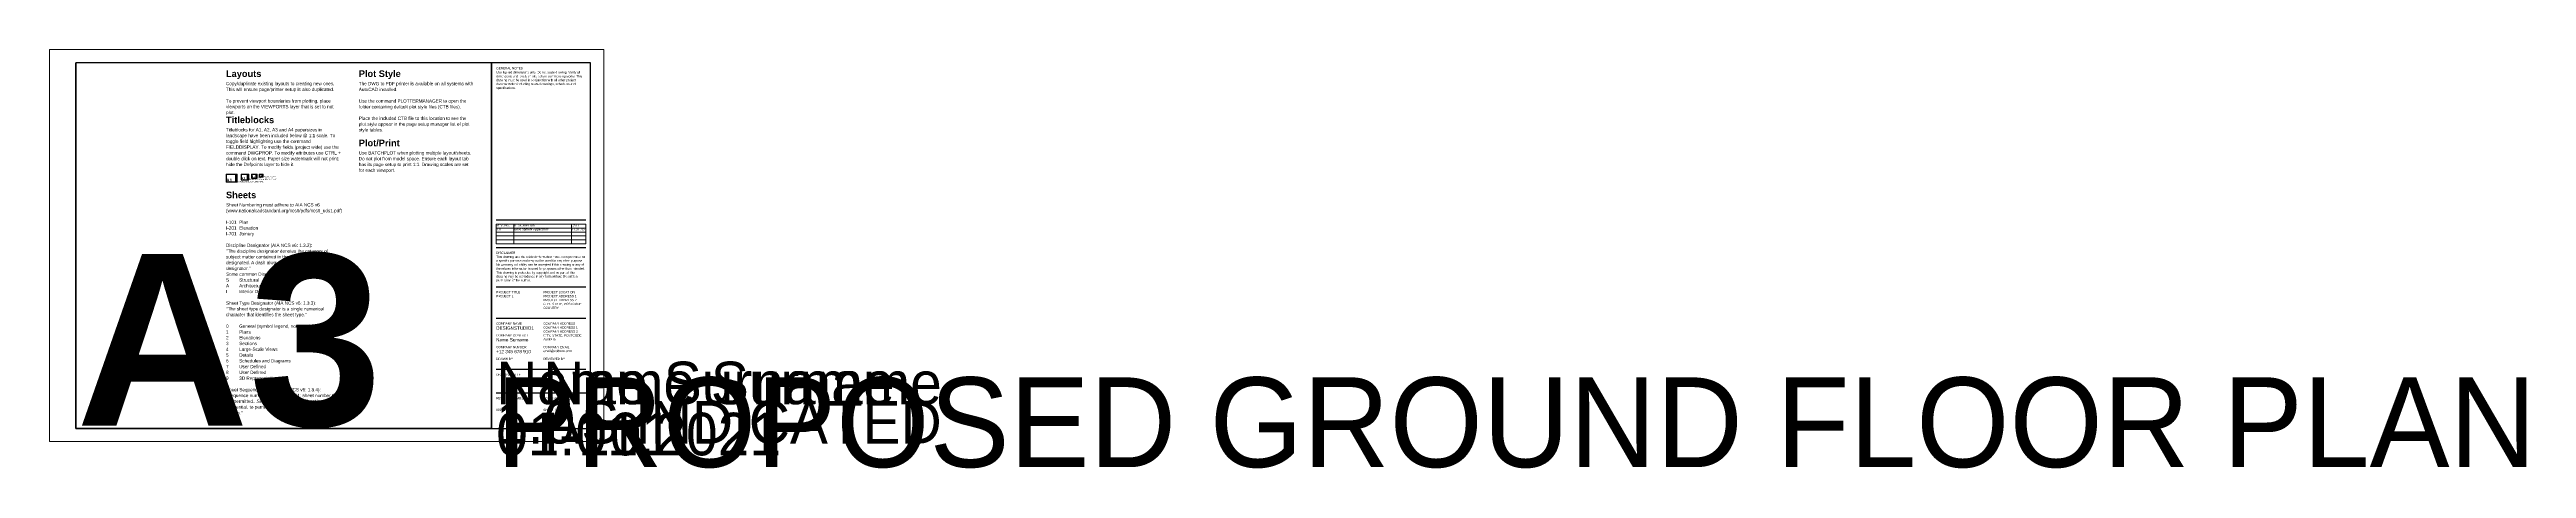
# Paper-space layout 'A3 _3' of a CAD drawing. Header units: millimetres. Extents: x 0 to 1877, y -20 to 297.
# The model-space entities are those that its viewports show. They can reach past a viewport. Long polylines and large blocks are cut down to what shows.
import ezdxf
from ezdxf.enums import TextEntityAlignment as Align

# ---------------------------------------------------------------- set-up
doc = ezdxf.new("R2018")
doc.units = ezdxf.units.MM
doc.header["$LTSCALE"] = 1000
doc.layers.add('I-Z_20_10_90-TEXT', color=7, linetype='Continuous', lineweight=13)
doc.layers.add('I-Z_30_90_00-SCHEDULES', color=7, linetype='Continuous', lineweight=13)
doc.styles.add('1.7mm BOLD', font='HelveticaNowDisplay-Bold.ttf', dxfattribs={"height": 1.7})
doc.styles.add('1.7mm REGULAR', font='HelveticaNowDisplay-Regular.ttf', dxfattribs={"height": 1.7})
doc.styles.add('1.7mm THIN', font='HelveticaNowDisplay-Thin.ttf', dxfattribs={"height": 1.7})
doc.styles.add('2.5mm BOLD', font='HelveticaNowDisplay-Bold.ttf', dxfattribs={"height": 2.5})
doc.styles.add('2.5mm REGULAR', font='HelveticaNowDisplay-Regular.ttf', dxfattribs={"height": 2.5})
doc.styles.add('5.0mm BOLD', font='HelveticaNowDisplay-Bold.ttf', dxfattribs={"height": 5})
doc.styles.get("Standard").update_dxf_attribs({"font": 'arial.ttf'})

# ---------------------------------------------------------------- blocks, each defined once
blk = doc.blocks.new('*T157')
at = {"layer": 'Defpoints', "color": 8, "linetype": 'ByBlock', "lineweight": 0, "transparency": 16777216}
for p, q in [((0, 0), (68, 0)), ((0, 0), (0, -14.9)), ((13.5, 0), (13.5, -14.9)), ((57, 0), (57, -14.9)), ((68, 0), (68, -14.9)), ((0, -3), (68, -3)), ((0, -5.9), (68, -5.9)), ((0, -8.9), (68, -8.9)), ((0, -11.9), (68, -11.9)), ((0, -14.9), (68, -14.9))]:
    blk.add_line(p, q, dxfattribs=at)
at = {"layer": 'I-Z_30_90_00-SCHEDULES', "color": 0, "linetype": 'ByBlock', "lineweight": -2, "transparency": 16777216, "char_height": 1.7, "attachment_point": 1}
for s, insert, width, style in [('REV. NO.', (0, 0), 13.5, '1.7mm THIN'), ('DESCRIPTION', (13.5, 0), 43.5, '1.7mm THIN'), ('DATE', (57, 0), 11, '1.7mm THIN'), ('1.0', (0, -3), 13.5, '1.7mm REGULAR'), ('Development Application', (13.5, -3), 43.5, '1.7mm REGULAR'), ('01.01.2021', (57, -3), 11, '1.7mm REGULAR')]:
    blk.add_mtext(s, dxfattribs=dict(at, insert=insert, width=width, style=style))
blk = doc.blocks.new('TITLEBLOCK_A3')
at = {"color": 0, "linetype": 'ByBlock', "lineweight": -2, "transparency": 16777216}
for p, q in [((335, 10), (335, 287)), ((406.5, 167.7), (338.5, 167.7)), ((406.5, 146.8), (338.5, 146.8)), ((406.5, 117.1), (338.5, 117.1)), ((406.5, 93.3), (338.5, 93.3)), ((406.5, 54.6), (338.5, 54.6)), ((406.5, 36.8), (338.5, 36.8))]:
    blk.add_line(p, q, dxfattribs=at)
at = {"color": 0, "linetype": 'ByBlock', "lineweight": 0, "transparency": 16777216}
blk.add_lwpolyline([(0, 297), (420, 297), (420, 0), (0, 0)], close=True, dxfattribs=at)
at = {"color": 0, "linetype": 'ByBlock', "lineweight": -2, "transparency": 16777216}
blk.add_lwpolyline([(20, 10), (410, 10), (410, 287), (20, 287)], close=True, dxfattribs=at)
blk.add_blockref('*T157', (338.5, 164.7))
at = {"layer": 'Defpoints', "transparency": 33554457, "insert": (20, 10), "char_height": 130, "width": 314.996, "attachment_point": 7, "line_spacing_factor": 1.05, "style": '1.7mm BOLD'}
blk.add_mtext('A3', dxfattribs=at)
at = {"layer": 'I-Z_20_10_90-TEXT', "attachment_point": 1, "line_spacing_factor": 1.05}
for s, insert, char_height, width, style in [('GENERAL NOTES', (338.5, 283.7), 1.7, 68, '1.7mm THIN'), ('Use figured dimensions only. Do not scale drawing. Verify all dimensions and levels on site before commencing works. This drawing must be used in conjunction with all other project documentation including related drawings, schedules and specifications.', (338.5, 280.7), 1.7, 68, '1.7mm REGULAR'), ('This drawing and the related information have been prepared for a specific purpose and may not be used for any other purpose. No warranty or liability can be accepted if this drawing or any of the related information is used for purposes other than intended. This drawing is protected by copyright and no part of this drawing may be reproduced in any form without the written permission of the author.', (338.5, 140.9), 1.7, 68, '1.7mm REGULAR'), ('DISCLAIMER', (338.5, 143.9), 1.7, 32.25, '1.7mm THIN'), ('PROJECT TITLE', (338.5, 114.1), 1.7, 32.25, '1.7mm THIN'), ('PROJECT LOCATION', (374.2, 114.1), 1.7, 27.5, '1.7mm THIN'), ('PROJECT 1', (338.5, 111.1), 1.7, 32.25, '1.7mm REGULAR'), ('PROJECT ADDRESS 1\\PPROJECT ADDRESS 2\\PCITY, STATE, POSTCODE\\PCOUNTRY', (374.2, 111.1), 1.7, 27.5, '1.7mm REGULAR'), ('COMPANY NAME', (338.5, 90.3), 1.7, 32.25, '1.7mm THIN'), ('COMPANY CONTACT', (338.5, 81.4), 1.7, 32.25, '1.7mm THIN'), ('DESIGNSTUDIO1', (338.5, 87.3), 2.5, 32.25, '2.5mm REGULAR'), ('Name Surname', (338.5, 78.4), 2.5, 32.25, '2.5mm REGULAR'), ('COMPANY ADDRESS 1\\PCOMPANY ADDRESS 2\\PCITY, STATE, POSTCODE\\PAustralia', (374.2, 87.3), 1.7, 32.25, '1.7mm REGULAR'), ('COMPANY ADDRESS', (374.2, 90.3), 1.7, 32.25, '1.7mm THIN'), ('COMPANY NUMBER', (338.5, 72.5), 1.7, 29, '1.7mm THIN'), ('+12 345 678 910', (338.5, 69.5), 2.5, 27.5, '2.5mm REGULAR'), ('DRAWN BY', (338.5, 63.5), 1.7, 29, '1.7mm THIN'), ('email@address.com', (374.2, 69.5), 1.7, 32.25, '1.7mm REGULAR'), ('COMPANY EMAIL', (374.2, 72.5), 1.7, 32.25, '1.7mm THIN'), ('REVIEWED BY', (374.2, 63.5), 1.7, 32.25, '1.7mm THIN'), ('DRAWING TITLE', (338.5, 51.6), 1.7, 32.25, '1.7mm THIN'), ('REVISION NUMBER', (338.5, 33.8), 1.7, 32.25, '1.7mm THIN'), ('ISSUE DATE', (338.5, 24.9), 1.7, 32.25, '1.7mm THIN'), ('SCALE @ SHEETSIZE', (374.2, 33.8), 1.7, 32.25, '1.7mm THIN'), ('SHEET NUMBER', (374.2, 24.9), 1.7, 32.25, '1.7mm THIN')]:
    blk.add_mtext(s, dxfattribs=dict(at, insert=insert, char_height=char_height, width=width, style=style))
at = {"layer": 'I-Z_20_10_90-TEXT', "lineweight": 30, "flags": 104}
for tag, height, p in [('DRAWNBY', 2.5, (338.5, 60.6)), ('REVIEWEDBY', 2.5, (374.2, 60.6)), ('DRAWINGTITLE', 3.5, (338.5, 48.7)), ('ISSUEDATE', 3.5, (338.5, 21.9)), ('SHEETNUMBER', 2.5, (338.5, 30.8)), ('SCALEATSHEETSIZE', 2.5, (374.2, 30.8)), ('SHEETNUMBER', 7.5, (374.2, 21.9))]:
    blk.add_attdef(tag, text='', height=height, dxfattribs=at).set_placement(p, align=Align.TOP_LEFT)
blk = doc.blocks.new('*T159')
at = {"layer": 'Defpoints', "color": 8, "linetype": 'ByBlock', "lineweight": 0, "transparency": 16777216}
for p, q in [((0, 0), (90, 0)), ((0, 0), (0, -21.875)), ((15, 0), (15, -21.875)), ((75, 0), (75, -21.875)), ((90, 0), (90, -21.875)), ((0, -4.375), (90, -4.375)), ((0, -8.75), (90, -8.75)), ((0, -13.125), (90, -13.125)), ((0, -17.5), (90, -17.5)), ((0, -21.875), (90, -21.875))]:
    blk.add_line(p, q, dxfattribs=at)
at = {"layer": 'I-Z_30_90_00-SCHEDULES', "color": 0, "linetype": 'ByBlock', "lineweight": -2, "transparency": 16777216, "char_height": 1.7, "attachment_point": 1}
for s, insert, width, style in [('REV. NO.', (0, 0), 15, '1.7mm THIN'), ('DESCRIPTION', (15, 0), 60, '1.7mm THIN'), ('DATE', (75, 0), 15, '1.7mm THIN'), ('1.0', (0, -4.375), 15, '1.7mm REGULAR'), ('Development Application', (15, -4.375), 60, '1.7mm REGULAR'), ('01.01.2021', (75, -4.375), 15, '1.7mm REGULAR')]:
    blk.add_mtext(s, dxfattribs=dict(at, insert=insert, width=width, style=style))
blk = doc.blocks.new('TITLEBLOCK_A1')
at = {"color": 0, "linetype": 'ByBlock', "lineweight": -2, "transparency": 16777216}
for p, q in [((721, 574), (721, 20)), ((816, 265), (726, 265)), ((816, 234), (726, 234)), ((816, 208), (726, 208)), ((816, 177), (726, 177)), ((816, 147), (726, 147)), ((816, 90), (726, 90)), ((816, 59), (726, 59))]:
    blk.add_line(p, q, dxfattribs=at)
at = {"color": 0, "linetype": 'ByBlock', "lineweight": 0, "transparency": 16777216}
blk.add_lwpolyline([(841, 594), (0, 594), (0, 0), (841, 0)], close=True, dxfattribs=at)
at = {"color": 0, "linetype": 'ByBlock', "lineweight": -2, "transparency": 16777216}
blk.add_lwpolyline([(20, 20), (821, 20), (821, 574), (20, 574)], close=True, dxfattribs=at)
blk.add_blockref('*T159', (726, 261))
at = {"layer": 'Defpoints', "transparency": 33554457, "insert": (20, 20), "char_height": 250, "width": 700.99, "attachment_point": 7, "line_spacing_factor": 1.05, "style": '2.5mm BOLD'}
blk.add_mtext('A1', dxfattribs=at)
at = {"layer": 'I-Z_20_10_90-TEXT', "color": 0, "linetype": 'ByBlock', "lineweight": -2, "transparency": 16777216, "attachment_point": 1, "line_spacing_factor": 1.05}
for s, insert, char_height, width, style in [('GENERAL NOTES', (726, 567), 1.7, 90, '1.7mm THIN'), ('Use figured dimensions only. Do not scale drawing. Verify all dimensions and levels on site before commencing works. This drawing must be used in conjunction with all other project documentation including related drawings, schedules and specifications.', (726, 562), 2.5, 90, '2.5mm REGULAR'), ('DISCLAIMER', (726, 230), 1.7, 90, '1.7mm THIN'), ('This drawing and the related information have been prepared for a specific purpose and may not be used for any other purpose. No warranty or liability can be accepted if this drawing or any of the related information is used for purposes other than intended. This drawing is protected by copyright and no part of this drawing may be reproduced in any form without the written permission of the author.', (726, 226), 1.7, 90, '1.7mm REGULAR'), ('PROJECT TITLE', (726, 204), 1.7, 40, '1.7mm THIN'), ('PROJECT 1', (726, 199), 2.5, 40, '2.5mm REGULAR'), ('CLIENT NAME', (726, 173), 1.7, 40, '1.7mm THIN'), ('CLIENT 1', (726, 169), 2.5, 40, '2.5mm REGULAR'), ('CLIENT PHONE', (726, 160), 1.7, 40, '1.7mm THIN'), ('+12 345 678 910', (726, 156), 2.5, 40, '2.5mm REGULAR'), ('COMPANY NAME', (726, 142), 1.7, 40, '1.7mm THIN'), ('DESIGNSTUDIO1', (726, 138), 2.5, 40, '2.5mm REGULAR'), ('COMPANY CONTACT', (726, 129), 1.7, 40, '1.7mm THIN'), ('Name Surname', (726, 125), 2.5, 40, '2.5mm REGULAR'), ('COMPANY PHONE', (726, 116), 1.7, 40, '1.7mm THIN'), ('+12 345 678 910', (726, 112), 2.5, 40, '2.5mm REGULAR'), ('DRAWN BY', (726, 103), 1.7, 40, '1.7mm THIN'), ('DRAWING TITLE', (726, 86), 1.7, 90, '1.7mm THIN'), ('REVISION NUMBER', (726, 55), 1.7, 40, '1.7mm THIN'), ('ISSUE DATE', (726, 42), 1.7, 40, '1.7mm THIN'), ('PROJECT LOCATION', (776, 204), 1.7, 40, '1.7mm THIN'), ('PROJECT ADDRESS 1\\PPROJECT ADDRESS 2\\PCITY, STATE, POSTCODE\\PCOUNTRY', (776, 199), 2.5, 40, '2.5mm REGULAR'), ('CLIENT ADDRESS', (776, 173), 1.7, 40, '1.7mm THIN'), ('CLIENT ADDRESS 1\\PCLIENT ADDRESS 2\\PCITY, STATE, POSTCODE\\PCOUNTRY', (776, 169), 2.5, 40, '2.5mm REGULAR'), ('COMPANY ADDRESS', (776, 142), 1.7, 40, '1.7mm THIN'), ('COMPANY ADDRESS 1\\PCOMPANY ADDRESS 2\\PCITY, STATE, POSTCODE\\PAustralia', (776, 138), 2.5, 40, '2.5mm REGULAR'), ('COMPANY EMAIL', (776, 116), 1.7, 40, '1.7mm THIN'), ('email@address.com', (776, 112), 2.5, 40, '2.5mm REGULAR'), ('REVIEWED BY', (776, 103), 1.7, 40, '1.7mm THIN'), ('SCALE @ SHEETSIZE', (776, 55), 1.7, 40, '1.7mm THIN'), ('SHEET NUMBER', (776, 42), 1.7, 40, '1.7mm THIN')]:
    blk.add_mtext(s, dxfattribs=dict(at, insert=insert, char_height=char_height, width=width, style=style))
at = {"layer": 'I-Z_20_10_90-TEXT', "color": 0, "linetype": 'ByBlock', "lineweight": -2, "transparency": 16777216, "style": '5.0mm BOLD'}
blk.add_attdef('SHEETNUMBER', text='', height=10, dxfattribs=at).set_placement((776, 37), align=Align.TOP_LEFT)
blk = doc.blocks.new('*T158')
at = {"layer": 'Defpoints', "color": 8, "linetype": 'ByBlock', "lineweight": 0, "transparency": 16777216}
for p, q in [((0, 0), (90, 0)), ((0, 0), (0, -21.875)), ((15, 0), (15, -21.875)), ((75, 0), (75, -21.875)), ((90, 0), (90, -21.875)), ((0, -4.375), (90, -4.375)), ((0, -8.75), (90, -8.75)), ((0, -13.125), (90, -13.125)), ((0, -17.5), (90, -17.5)), ((0, -21.875), (90, -21.875))]:
    blk.add_line(p, q, dxfattribs=at)
at = {"layer": 'I-Z_30_90_00-SCHEDULES', "color": 0, "linetype": 'ByBlock', "lineweight": -2, "transparency": 16777216, "char_height": 1.7, "attachment_point": 1}
for s, insert, width, style in [('REV. NO.', (0, 0), 15, '1.7mm THIN'), ('DESCRIPTION', (15, 0), 60, '1.7mm THIN'), ('DATE', (75, 0), 15, '1.7mm THIN'), ('1.0', (0, -4.375), 15, '1.7mm REGULAR'), ('Development Application', (15, -4.375), 60, '1.7mm REGULAR'), ('01.01.2021', (75, -4.375), 15, '1.7mm REGULAR')]:
    blk.add_mtext(s, dxfattribs=dict(at, insert=insert, width=width, style=style))
blk = doc.blocks.new('TITLEBLOCK_A2')
at = {"color": 0, "linetype": 'ByBlock', "lineweight": -2, "transparency": 16777216}
for p, q in [((484, 10), (484, 410)), ((579, 255), (489, 255)), ((579, 224), (489, 224)), ((579, 198), (489, 198)), ((579, 167), (489, 167)), ((579, 137), (489, 137)), ((579, 80), (489, 80)), ((579, 49), (489, 49))]:
    blk.add_line(p, q, dxfattribs=at)
at = {"color": 0, "linetype": 'ByBlock', "lineweight": 0, "transparency": 16777216}
blk.add_lwpolyline([(0, 420), (594, 420), (594, 0), (0, 0)], close=True, dxfattribs=at)
at = {"color": 0, "linetype": 'ByBlock', "lineweight": -2, "transparency": 16777216}
blk.add_lwpolyline([(20, 10), (584, 10), (584, 410), (20, 410)], close=True, dxfattribs=at)
blk.add_blockref('*T158', (489, 251))
at = {"layer": 'Defpoints', "transparency": 33554457, "insert": (20, 10), "char_height": 170, "width": 463.99, "attachment_point": 7, "line_spacing_factor": 1.05, "style": '1.7mm BOLD'}
blk.add_mtext('A2', dxfattribs=at)
at = {"layer": 'I-Z_20_10_90-TEXT', "attachment_point": 1, "line_spacing_factor": 1.05}
for s, insert, char_height, width, style in [('GENERAL NOTES', (489, 404), 1.7, 90, '1.7mm THIN'), ('Use figured dimensions only. Do not scale drawing. Verify all dimensions and levels on site before commencing works. This drawing must be used in conjunction with all other project documentation including related drawings, schedules and specifications.', (489, 399), 2.5, 90, '2.5mm REGULAR'), ('DISCLAIMER', (489, 220), 1.7, 90, '1.7mm THIN'), ('This drawing and the related information have been prepared for a specific purpose and may not be used for any other purpose. No warranty or liability can be accepted if this drawing or any of the related information is used for purposes other than intended. This drawing is protected by copyright and no part of this drawing may be reproduced in any form without the written permission of the author.', (489, 216), 1.7, 90, '1.7mm REGULAR'), ('PROJECT TITLE', (489, 194), 1.7, 40, '1.7mm THIN'), ('PROJECT 1', (489, 189), 2.5, 40, '2.5mm REGULAR'), ('CLIENT NAME', (489, 163), 1.7, 40, '1.7mm THIN'), ('CLIENT 1', (489, 159), 2.5, 40, '2.5mm REGULAR'), ('CLIENT PHONE', (489, 150), 1.7, 40, '1.7mm THIN'), ('+12 345 678 910', (489, 146), 2.5, 40, '2.5mm REGULAR'), ('COMPANY NAME', (489, 132), 1.7, 40, '1.7mm THIN'), ('DESIGNSTUDIO1', (489, 128), 2.5, 40, '2.5mm REGULAR'), ('COMPANY CONTACT', (489, 119), 1.7, 40, '1.7mm THIN'), ('Name Surname', (489, 115), 2.5, 40, '2.5mm REGULAR'), ('COMPANY PHONE', (489, 106), 1.7, 40, '1.7mm THIN'), ('+12 345 678 910', (489, 102), 2.5, 40, '2.5mm REGULAR'), ('DRAWN BY', (489, 93), 1.7, 40, '1.7mm THIN'), ('DRAWING TITLE', (489, 76), 1.7, 90, '1.7mm THIN'), ('REVISION NUMBER', (489, 45), 1.7, 40, '1.7mm THIN'), ('ISSUE DATE', (489, 32), 1.7, 40, '1.7mm THIN'), ('PROJECT LOCATION', (539, 194), 1.7, 40, '1.7mm THIN'), ('PROJECT ADDRESS 1\\PPROJECT ADDRESS 2\\PCITY, STATE, POSTCODE\\PCOUNTRY', (539, 189), 2.5, 40, '2.5mm REGULAR'), ('CLIENT ADDRESS', (539, 163), 1.7, 40, '1.7mm THIN'), ('CLIENT ADDRESS 1\\PCLIENT ADDRESS 2\\PCITY, STATE, POSTCODE\\PCOUNTRY', (539, 159), 2.5, 40, '2.5mm REGULAR'), ('COMPANY ADDRESS', (539, 132), 1.7, 40, '1.7mm THIN'), ('COMPANY ADDRESS 1\\PCOMPANY ADDRESS 2\\PCITY, STATE, POSTCODE\\PAustralia', (539, 128), 2.5, 40, '2.5mm REGULAR'), ('COMPANY EMAIL', (539, 106), 1.7, 40, '1.7mm THIN'), ('email@address.com', (539, 102), 2.5, 40, '2.5mm REGULAR'), ('REVIEWED BY', (539, 93), 1.7, 40, '1.7mm THIN'), ('SCALE @ SHEETSIZE', (539, 45), 1.7, 40, '1.7mm THIN'), ('SHEET NUMBER', (539, 32), 1.7, 40, '1.7mm THIN')]:
    blk.add_mtext(s, dxfattribs=dict(at, insert=insert, char_height=char_height, width=width, style=style))
at = {"layer": 'I-Z_20_10_90-TEXT', "lineweight": 30, "flags": 104}
for tag, height, p in [('ISSUEDATE', 5, (489, 27)), ('DRAWNBY', 2.5, (489, 89)), ('REVISIONNUMBER', 2.5, (489, 41)), ('DRAWINGTITLE', 5, (489, 71)), ('SCALEATSHEETSIZE', 2.5, (539, 41)), ('REVIEWEDBY', 2.5, (539, 89)), ('SHEETNUMBER', 10, (539, 27))]:
    blk.add_attdef(tag, text='', height=height, dxfattribs=at).set_placement(p, align=Align.TOP_LEFT)
blk = doc.blocks.new('*T156')
at = {"layer": 'Defpoints', "color": 8, "linetype": 'ByBlock', "lineweight": 0, "transparency": 16777216}
for p, q in [((0, 0), (43, 0)), ((0, 0), (0, -11.9)), ((10, 0), (10, -11.9)), ((32.5, 0), (32.5, -11.9)), ((43, 0), (43, -11.9)), ((0, -2.975), (43, -2.975)), ((0, -5.95), (43, -5.95)), ((0, -8.925), (43, -8.925)), ((0, -11.9), (43, -11.9))]:
    blk.add_line(p, q, dxfattribs=at)
at = {"layer": 'I-Z_30_90_00-SCHEDULES', "color": 0, "linetype": 'ByBlock', "lineweight": -2, "transparency": 16777216, "attachment_point": 1}
for s, insert, char_height, width, style in [('REV. NO.', (0, 0), 1.3, 10, '1.7mm THIN'), ('DESCRIPTION', (10, 0), 1.3, 22.5, '1.7mm THIN'), ('DATE', (32.5, 0), 1.3, 10.5, '1.7mm THIN'), ('1.0', (0, -2.975), 1.7, 10, '1.7mm REGULAR'), ('DA', (10, -2.975), 1.7, 22.5, '1.7mm REGULAR'), ('01.01.2021', (32.5, -2.975), 1.7, 10.5, '1.7mm REGULAR')]:
    blk.add_mtext(s, dxfattribs=dict(at, insert=insert, char_height=char_height, width=width, style=style))
blk = doc.blocks.new('TITLEBLOCK_A4')
at = {"color": 0, "linetype": 'ByBlock', "lineweight": -2, "transparency": 16777216}
for p, q in [((237, 10), (237, 200)), ((283, 126), (240, 126)), ((283, 108), (240, 108)), ((283, 81), (240, 81)), ((283, 52), (240, 52)), ((283, 34), (240, 34))]:
    blk.add_line(p, q, dxfattribs=at)
at = {"color": 0, "linetype": 'ByBlock', "lineweight": 0, "transparency": 16777216}
blk.add_lwpolyline([(0, 210), (297, 210), (297, 0), (0, 0)], close=True, dxfattribs=at)
at = {"color": 0, "linetype": 'ByBlock', "lineweight": -2, "transparency": 16777216}
blk.add_lwpolyline([(20, 10), (287, 10), (287, 200), (20, 200)], close=True, dxfattribs=at)
blk.add_blockref('*T156', (240, 123))
at = {"layer": 'Defpoints', "transparency": 33554457, "insert": (20, 10), "char_height": 100, "width": 217, "attachment_point": 7, "line_spacing_factor": 1.05, "style": '1.7mm BOLD'}
blk.add_mtext('A4', dxfattribs=at)
at = {"layer": 'I-Z_20_10_90-TEXT', "attachment_point": 1, "line_spacing_factor": 1.05}
for s, insert, char_height, width, style in [('GENERAL NOTES', (240, 197), 1.3, 43, '1.7mm THIN'), ('Use figured dimensions only. Do not scale drawing. Verify all dimensions and levels on site before commencing works. This drawing must be used in conjunction with all other project documentation including related drawings, schedules and specifications.', (240, 194), 1.7, 43, '1.7mm REGULAR'), ('PROJECT TITLE', (240, 105), 1.3, 19.75, '1.7mm THIN'), ('PROJECT 1', (240, 102), 2.5, 43, '2.5mm REGULAR'), ('PROJECT LOCATION', (240, 96), 1.3, 19.75, '1.7mm THIN'), ('PROJECT ADDRESS 1\\PPROJECT ADDRESS 2\\PCITY, STATE, POSTCODE', (240, 93), 2, 43, '1.7mm REGULAR'), ('COMPANY NAME', (240, 78), 1.3, 19.75, '1.7mm THIN'), ('DESIGNSTUDIO1', (240, 75), 2, 19.75, '1.7mm REGULAR'), ('COMPANY NUMBER', (240, 70), 1.3, 19.75, '1.7mm THIN'), ('+12 345 678 910', (240, 67), 2, 19.75, '1.7mm REGULAR'), ('DRAWN BY', (240, 61), 1.3, 19.75, '1.7mm THIN'), ('DRAWING TITLE', (240, 49), 1.3, 19.75, '1.7mm THIN'), ('REVISION NUMBER', (240, 31), 1.3, 19.75, '1.7mm THIN'), ('ISSUE DATE', (240, 22), 1.3, 19.75, '1.7mm THIN'), ('COMPANY CONTACT', (264, 78), 1.3, 19.75, '1.7mm THIN'), ('Name Surname', (264, 75), 2, 19.75, '1.7mm REGULAR'), ('COMPANY EMAIL', (264, 70), 1.3, 19.75, '1.7mm THIN'), ('email@address.com', (264, 67), 1.7, 19.75, '1.7mm REGULAR'), ('REVIEWED BY', (264, 61), 1.3, 19.75, '1.7mm THIN'), ('SCALE @ SHEETSIZE', (264, 31), 1.3, 19.75, '1.7mm THIN'), ('SHEET NUMBER', (264, 22), 1.3, 19.75, '1.7mm THIN')]:
    blk.add_mtext(s, dxfattribs=dict(at, insert=insert, char_height=char_height, width=width, style=style))
at = {"layer": 'I-Z_20_10_90-TEXT', "lineweight": 30, "flags": 104}
for tag, height, p in [('ISSUEDATE', 2.5, (240, 19)), ('DRAWNBY', 2, (240, 58)), ('REVISIONNUMBER', 2.5, (240, 28)), ('DRAWINGTITLE', 2.5, (240, 46)), ('SCALEATSHEETSIZE', 2, (264, 28)), ('REVIEWEDBY', 2, (264, 58)), ('SHEETNUMBER', 5, (264, 19))]:
    blk.add_attdef(tag, text='', height=height, dxfattribs=at).set_placement(p, align=Align.TOP_LEFT)

msp = doc.modelspace()

# ---------------------------------------------------------------- linework, layer by layer
at = {"color": 0, "linetype": 'ByBlock', "lineweight": -2, "transparency": 16777216}
for p, q in [((108441.4, 60702.2), (108351.4, 60702.2)), ((109342.4, 60835.6), (109252.4, 60835.6))]:
    msp.add_line(p, q, dxfattribs=at)
msp.add_lwpolyline([(96250.8, 69393.4), (127750.4, 69393.4), (127750.4, 41693.7), (96250.8, 41693.7)], close=True)

# ---------------------------------------------------------------- block references
ref = msp.add_blockref('TITLEBLOCK_A1', (107625.4, 60349.7))
ref.add_attrib('SHEETNUMBER', 'I-101', dxfattribs={"layer": 'I-Z_20_10_90-TEXT', "height": 10, "style": '5.0mm BOLD'}).set_placement((108401.4, 60387.2), align=Align.TOP_LEFT)
lines = msp.add_mtext('PROPOSED GROUND FLOOR PLAN', dxfattribs={"layer": 'I-Z_20_10_90-TEXT', "insert": (108351.4, 60430.9), "char_height": 90, "attachment_point": 1})
ref.add_attrib('DRAWINGTITLE', '', (108351.4, 60430.9), dxfattribs={"flags": 104}).embed_mtext(lines)
lines = msp.add_mtext('AS INDICATED', dxfattribs={"layer": 'I-Z_20_10_90-TEXT', "insert": (108401.4, 60400.3), "char_height": 40, "attachment_point": 1})
ref.add_attrib('SCALEATSHEETSIZE', '', (108401.4, 60400.3), dxfattribs={"flags": 104}).embed_mtext(lines)
lines = msp.add_mtext('01.01.2021', dxfattribs={"layer": 'I-Z_20_10_90-TEXT', "insert": (108351.4, 60387.2), "char_height": 40, "attachment_point": 1})
ref.add_attrib('ISSUEDATE', '', (108351.4, 60387.2), dxfattribs={"flags": 104}).embed_mtext(lines)
lines = msp.add_mtext('1.0', dxfattribs={"layer": 'I-Z_20_10_90-TEXT', "insert": (108351.4, 60400.3), "char_height": 40, "attachment_point": 1})
ref.add_attrib('REVISIONNUMBER', '', (108351.4, 60400.3), dxfattribs={"flags": 104}).embed_mtext(lines)
lines = msp.add_mtext('Name Surname', dxfattribs={"layer": 'I-Z_20_10_90-TEXT', "insert": (108351.4, 60448.4), "char_height": 40, "attachment_point": 1})
ref.add_attrib('DRAWNBY', '', (108351.4, 60448.4), dxfattribs={"flags": 104}).embed_mtext(lines)
lines = msp.add_mtext('Name Surname', dxfattribs={"layer": 'I-Z_20_10_90-TEXT', "insert": (108401.4, 60448.4), "char_height": 40, "attachment_point": 1})
ref.add_attrib('REVIEWEDBY', '', (108401.4, 60448.4), dxfattribs={"flags": 104}).embed_mtext(lines)
ref = msp.add_blockref('TITLEBLOCK_A2', (108763.4, 60523.7))
lines = msp.add_mtext('I-101', dxfattribs={"layer": 'I-Z_20_10_90-TEXT', "insert": (109302.4, 60551.2), "char_height": 40, "attachment_point": 1})
ref.add_attrib('SHEETNUMBER', '', (109302.4, 60551.2), dxfattribs={"flags": 104}).embed_mtext(lines)
lines = msp.add_mtext('AS INDICATED', dxfattribs={"layer": 'I-Z_20_10_90-TEXT', "insert": (109302.4, 60564.3), "char_height": 40, "attachment_point": 1})
ref.add_attrib('SCALEATSHEETSIZE', '', (109302.4, 60564.3), dxfattribs={"flags": 104}).embed_mtext(lines)
lines = msp.add_mtext('01.01.2021', dxfattribs={"layer": 'I-Z_20_10_90-TEXT', "insert": (109252.4, 60551.2), "char_height": 40, "attachment_point": 1})
ref.add_attrib('ISSUEDATE', '', (109252.4, 60551.2), dxfattribs={"flags": 104}).embed_mtext(lines)
lines = msp.add_mtext('1.0', dxfattribs={"layer": 'I-Z_20_10_90-TEXT', "insert": (109252.4, 60564.3), "char_height": 40, "attachment_point": 1})
ref.add_attrib('REVISIONNUMBER', '', (109252.4, 60564.3), dxfattribs={"flags": 104}).embed_mtext(lines)
lines = msp.add_mtext('PROPOSED GROUND FLOOR PLAN', dxfattribs={"layer": 'I-Z_20_10_90-TEXT', "insert": (109252.4, 60594.9), "char_height": 90, "attachment_point": 1})
ref.add_attrib('DRAWINGTITLE', '', (109252.4, 60594.9), dxfattribs={"flags": 104}).embed_mtext(lines)
lines = msp.add_mtext('Name Surname', dxfattribs={"layer": 'I-Z_20_10_90-TEXT', "insert": (109252.4, 60612.4), "char_height": 40, "attachment_point": 1})
ref.add_attrib('DRAWNBY', '', (109252.4, 60612.4), dxfattribs={"flags": 104}).embed_mtext(lines)
lines = msp.add_mtext('Name Surname', dxfattribs={"layer": 'I-Z_20_10_90-TEXT', "insert": (109302.4, 60612.4), "char_height": 40, "attachment_point": 1})
ref.add_attrib('REVIEWEDBY', '', (109302.4, 60612.4), dxfattribs={"flags": 104}).embed_mtext(lines)
ref = msp.add_blockref('TITLEBLOCK_A3', (109567.4, 60646.7))
lines = msp.add_mtext('I-101', dxfattribs={"layer": 'I-Z_20_10_90-TEXT', "insert": (109941.6, 60668.6), "char_height": 32.25, "attachment_point": 1})
ref.add_attrib('SHEETNUMBER', '', (109941.6, 60668.6), dxfattribs={"flags": 104}).embed_mtext(lines)
lines = msp.add_mtext('01.01.2021', dxfattribs={"layer": 'I-Z_20_10_90-TEXT', "insert": (109905.9, 60668.6), "char_height": 32.25, "attachment_point": 1})
ref.add_attrib('ISSUEDATE', '', (109905.9, 60668.6), dxfattribs={"flags": 104}).embed_mtext(lines)
lines = msp.add_mtext('1.0', dxfattribs={"layer": 'I-Z_20_10_90-TEXT', "insert": (109905.9, 60677.5), "char_height": 32.25, "attachment_point": 1})
ref.add_attrib('SHEETNUMBER', '', (109905.9, 60677.5), dxfattribs={"flags": 104}).embed_mtext(lines)
lines = msp.add_mtext('AS INDICATED', dxfattribs={"layer": 'I-Z_20_10_90-TEXT', "insert": (109941.6, 60677.5), "char_height": 32.25, "attachment_point": 1})
ref.add_attrib('SCALEATSHEETSIZE', '', (109941.6, 60677.5), dxfattribs={"flags": 104}).embed_mtext(lines)
lines = msp.add_mtext('PROPOSED GROUND FLOOR PLAN', dxfattribs={"layer": 'I-Z_20_10_90-TEXT', "insert": (109905.9, 60695.4), "char_height": 68, "attachment_point": 1})
ref.add_attrib('DRAWINGTITLE', '', (109905.9, 60695.4), dxfattribs={"flags": 104}).embed_mtext(lines)
lines = msp.add_mtext('Name Surname', dxfattribs={"layer": 'I-Z_20_10_90-TEXT', "insert": (109905.9, 60707.3), "char_height": 32.25, "attachment_point": 1})
ref.add_attrib('DRAWNBY', '', (109905.9, 60707.3), dxfattribs={"flags": 104}).embed_mtext(lines)
lines = msp.add_mtext('Name Surname', dxfattribs={"layer": 'I-Z_20_10_90-TEXT', "insert": (109941.6, 60707.3), "char_height": 32.25, "attachment_point": 1})
ref.add_attrib('REVIEWEDBY', '', (109941.6, 60707.3), dxfattribs={"flags": 104}).embed_mtext(lines)
ref = msp.add_blockref('TITLEBLOCK_A4', (110135.9, 60733.7))
lines = msp.add_mtext('I-101', dxfattribs={"layer": 'I-Z_20_10_90-TEXT', "insert": (110399.6, 60752.6), "char_height": 19.75, "attachment_point": 1})
ref.add_attrib('SHEETNUMBER', '', (110399.6, 60752.6), dxfattribs={"flags": 104}).embed_mtext(lines)
lines = msp.add_mtext('01.01.2021', dxfattribs={"layer": 'I-Z_20_10_90-TEXT', "insert": (110376.4, 60752.6), "char_height": 19.75, "attachment_point": 1})
ref.add_attrib('ISSUEDATE', '', (110376.4, 60752.6), dxfattribs={"flags": 104}).embed_mtext(lines)
lines = msp.add_mtext('1.0', dxfattribs={"layer": 'I-Z_20_10_90-TEXT', "insert": (110376.4, 60761.5), "char_height": 19.75, "attachment_point": 1})
ref.add_attrib('REVISIONNUMBER', '', (110376.4, 60761.5), dxfattribs={"flags": 104}).embed_mtext(lines)
lines = msp.add_mtext('AS INDICATED', dxfattribs={"layer": 'I-Z_20_10_90-TEXT', "insert": (110399.6, 60761.5), "char_height": 19.75, "attachment_point": 1})
ref.add_attrib('SCALEATSHEETSIZE', '', (110399.6, 60761.5), dxfattribs={"flags": 104}).embed_mtext(lines)
lines = msp.add_mtext('PROPOSED GROUND FLOOR PLAN', dxfattribs={"layer": 'I-Z_20_10_90-TEXT', "insert": (110376.4, 60779.4), "char_height": 43, "attachment_point": 1})
ref.add_attrib('DRAWINGTITLE', '', (110376.4, 60779.4), dxfattribs={"flags": 104}).embed_mtext(lines)
lines = msp.add_mtext('Name Surname', dxfattribs={"layer": 'I-Z_20_10_90-TEXT', "insert": (110376.4, 60791.3), "char_height": 19.75, "attachment_point": 1})
ref.add_attrib('DRAWNBY', '', (110376.4, 60791.3), dxfattribs={"flags": 104}).embed_mtext(lines)
lines = msp.add_mtext('Name Surname', dxfattribs={"layer": 'I-Z_20_10_90-TEXT', "insert": (110399.6, 60791.3), "char_height": 19.75, "attachment_point": 1})
ref.add_attrib('REVIEWEDBY', '', (110399.6, 60791.3), dxfattribs={"flags": 104}).embed_mtext(lines)

# ---------------------------------------------------------------- texts
at = {"width": 8750, "attachment_point": 1, "line_spacing_factor": 1.05}
for s, insert, char_height, style in [('Copy/duplicate existing layouts to creating new ones. This will ensure page/printer setup is also duplicated.', (107625.4, 67943.7), 250, '2.5mm REGULAR'), ('Layouts', (107625.4, 68818.7), 500, '5.0mm BOLD'), ('The DWG to PDF printer is available on all systems with AutoCAD installed.\\P\\PUse the command PLOTTERMANAGER to open the folder containing default plot style files (CTB files).\\P\\PPlace the included CTB file to this location to see the plot style appear in the page setup manager list of plot style tables.', (117687.9, 67937.7), 250, '2.5mm REGULAR'), ('Plot Style', (117687.9, 68818.7), 500, '5.0mm BOLD'), ('To prevent viewport boundaries from plotting, place viewports on the VIEWPORTS layer that is set to not plot.', (107625.4, 66631.2), 250, '2.5mm REGULAR'), ('Titleblocks for A1, A2, A3 and A4 papersizes in landscape have been included below @ 1:1 scale. To toggle field highlighting use the command FIELDDISPLAY. To modify fields (project wide) use the command DWGPROP. To modify attributes use CTRL + double click on text. Paper size watermark will not print; hide the Defpoints layer to hide it.', (107625.4, 64443.7), 250, '2.5mm REGULAR'), ('Titleblocks', (107625.4, 65318.7), 500, '5.0mm BOLD'), ('Use BATCHPLOT when plotting multiple layout/sheets. Do not plot from model space. Ensure each layout tab has its page setup to print 1:1. Drawing scales are set for each viewport.', (117687.9, 62693.7), 250, '2.5mm REGULAR'), ('Plot/Print', (117687.9, 63568.7), 500, '5.0mm BOLD'), ('Sheet Numbering must adhere to AIA NCS v6 (www.nationalcadstandard.org/ncs6/pdfs/ncs6_uds1.pdf)\\P\\PI-101^IPlan\\PI-201^IElevation\\PI-701^IJoinery\\P\\PDiscipline Designator (AIA NCS v6: 1.3.2):\\P"The discipline designator denotes the category of subject matter contained in the file or on the layer designated. A dash always follows the Level 1 discipline designator."\\PSome common Discipline Designators:\\PS^IStructural\\PA^IArchitecture\\PI^IInterior Design\\P\\PSheet Type Designator (AIA NCS v6: 1.3.3):\\P"The sheet type designator is a single numerical character that identifies the sheet type."\\P\\P0^IGeneral (symbol legend, notes,etc)\\P1^IPlans\\P2^IElevations\\P3^ISections\\P4^ILarge-Scale Views\\P5^IDetails\\P6^ISchedules and Diagrams\\P7^IUser Defined\\P8^IUser Defined\\P9^I3D Representations\\P\\PSheet Sequence Number (AIA NCS v6: 1.3.4):\\P"Sequence numbering starts with 01; sheet number 00 is not permitted...Sequence numbers need not be sequential, to permit future insertion of sheets during design."', (107625.4, 58756.2), 250, '2.5mm REGULAR'), ('Sheets', (107625.4, 59631.2), 500, '5.0mm BOLD')]:
    msp.add_mtext(s, dxfattribs=dict(at, insert=insert, char_height=char_height, style=style))
at = {"layer": 'I-Z_20_10_90-TEXT', "char_height": 1.7, "attachment_point": 1, "line_spacing_factor": 1.05}
for s, insert, width, style in [('LEGEND', (108351.4, 60697.8), 90, '1.7mm THIN'), ('LEGEND', (109252.4, 60831.2), 90, '1.7mm THIN'), ('Refer to engineers energy efficiency report for any specific glass types that may be required to achieve energy star rating. If substitute glazing or framing is used WERS ratings must be confirmed to be at least equal to the selected system. Where NCC/BCA requires a thicker glass type than nominated by glazing calulator sheet, upgrade as required to comply.', (109905.9, 60894.7), 68, '1.7mm REGULAR'), ('GLAZING NOTES', (109905.9, 60897.7), 68, '1.7mm THIN')]:
    msp.add_mtext(s, dxfattribs=dict(at, insert=insert, width=width, style=style))

psp = doc.layouts.new('A3 _3')

# ---------------------------------------------------------------- block references
ref = psp.add_blockref('TITLEBLOCK_A3', (0, 0))
lines = psp.add_mtext('I-101', dxfattribs={"layer": 'I-Z_20_10_90-TEXT', "insert": (374.2, 21.9), "char_height": 32.25, "attachment_point": 1})
ref.add_attrib('SHEETNUMBER', '', (374.2, 21.9), dxfattribs={"flags": 104}).embed_mtext(lines)
lines = psp.add_mtext('01.01.2021', dxfattribs={"layer": 'I-Z_20_10_90-TEXT', "insert": (338.5, 21.9), "char_height": 32.25, "attachment_point": 1})
ref.add_attrib('ISSUEDATE', '', (338.5, 21.9), dxfattribs={"flags": 104}).embed_mtext(lines)
lines = psp.add_mtext('1.0', dxfattribs={"layer": 'I-Z_20_10_90-TEXT', "insert": (338.5, 30.8), "char_height": 32.25, "attachment_point": 1})
ref.add_attrib('SHEETNUMBER', '', (338.5, 30.8), dxfattribs={"flags": 104}).embed_mtext(lines)
lines = psp.add_mtext('AS INDICATED', dxfattribs={"layer": 'I-Z_20_10_90-TEXT', "insert": (374.2, 30.8), "char_height": 32.25, "attachment_point": 1})
ref.add_attrib('SCALEATSHEETSIZE', '', (374.2, 30.8), dxfattribs={"flags": 104}).embed_mtext(lines)
lines = psp.add_mtext('PROPOSED GROUND FLOOR PLAN', dxfattribs={"layer": 'I-Z_20_10_90-TEXT', "insert": (338.5, 48.7), "char_height": 68, "attachment_point": 1})
ref.add_attrib('DRAWINGTITLE', '', (338.5, 48.7), dxfattribs={"flags": 104}).embed_mtext(lines)
lines = psp.add_mtext('Name Surname', dxfattribs={"layer": 'I-Z_20_10_90-TEXT', "insert": (338.5, 60.6), "char_height": 32.25, "attachment_point": 1})
ref.add_attrib('DRAWNBY', '', (338.5, 60.6), dxfattribs={"flags": 104}).embed_mtext(lines)
lines = psp.add_mtext('Name Surname', dxfattribs={"layer": 'I-Z_20_10_90-TEXT', "insert": (374.2, 60.6), "char_height": 32.25, "attachment_point": 1})
ref.add_attrib('REVIEWEDBY', '', (374.2, 60.6), dxfattribs={"flags": 104}).embed_mtext(lines)

# ---------------------------------------------------------------- viewports
at = {"layer": '0', "lineweight": -3}
psp.add_viewport(center=(177.5, 148.5), size=(315, 276.997), view_center_point=(112000.6, 55543.5), view_height=27699.704, dxfattribs=at)

doc.saveas('drawing.dxf')
